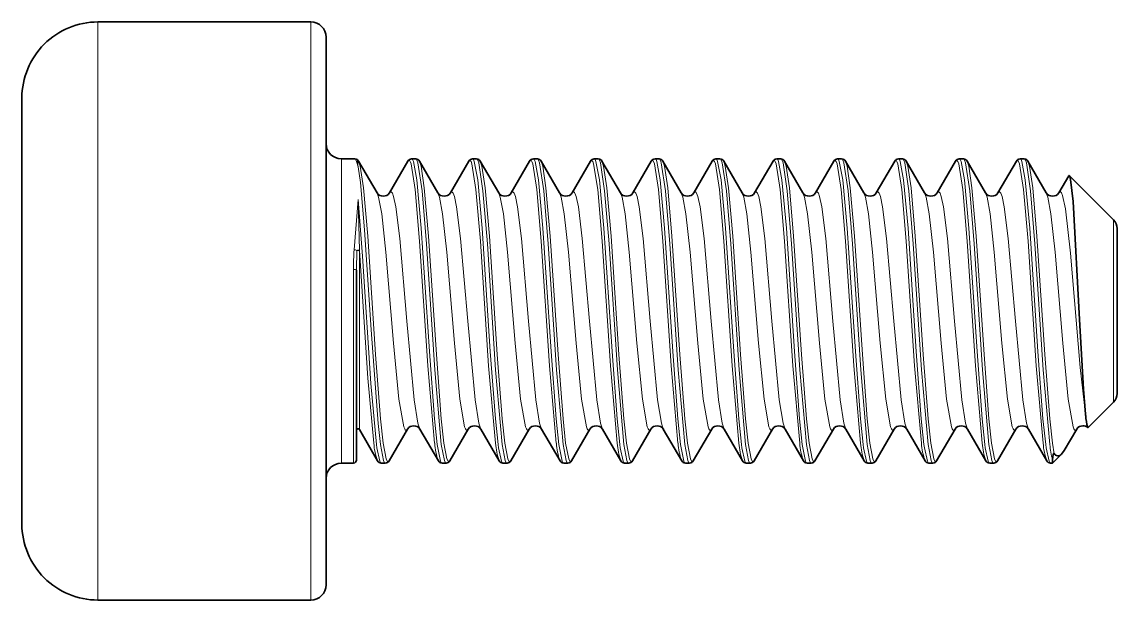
# Model space of a CAD drawing. Extents: x 386 to 1090, y 188 to 736.
# Drawn here: x 565.4 to 572.6, y 404.1 to 407.9 of the extents above; entities that cross this region are included whole.
import ezdxf

# ---------------------------------------------------------------- set-up
doc = ezdxf.new("R2010")
doc.units = 0

msp = doc.modelspace()

# ---------------------------------------------------------------- linework, layer by layer
at = {"color": 7, "lineweight": 13, "ltscale": 0.089185}
for p, q in [((565.8964, 407.9), (565.8964, 404.3326)), ((567.2964, 407.9), (567.2964, 404.3326))]:
    msp.add_line(p, q, dxfattribs=at)
at = {"color": 7, "lineweight": 35, "ltscale": 0.035001}
for p, q in [((567.2964, 407.9), (565.8964, 407.9)), ((567.2964, 404.1), (565.8964, 404.1))]:
    msp.add_line(p, q, dxfattribs=at)
at = {"color": 7, "lineweight": 35, "ltscale": 0.084491}
msp.add_line((567.3964, 407.8), (567.3964, 404.4203), dxfattribs=at)
at = {"color": 7, "lineweight": 35, "ltscale": 0.065715}
msp.add_line((565.3964, 407.4), (565.3964, 404.7714), dxfattribs=at)
at = {"color": 7, "lineweight": 13, "ltscale": 0.04694}
msp.add_line((567.4965, 407), (567.4965, 405.1224), dxfattribs=at)
at = {"color": 7, "lineweight": 35, "ltscale": 0.002228}
msp.add_line((567.5856, 407), (567.4965, 407), dxfattribs=at)
at = {"color": 7, "lineweight": 35, "ltscale": 0.000364194}
msp.add_line((567.6005, 406.995), (567.61, 406.9839), dxfattribs=at)
at = {"color": 7, "lineweight": 35, "ltscale": 0.006018}
for p, q in [((567.61, 406.9839), (567.7311, 406.7758)), ((568.01, 406.9839), (568.1311, 406.7758)), ((568.3344, 406.9839), (568.2133, 406.7758)), ((568.81, 406.9839), (568.9311, 406.7758)), ((569.61, 406.9839), (569.7311, 406.7758)), ((570.01, 406.9839), (570.1311, 406.7758)), ((570.3344, 406.9839), (570.2133, 406.7758)), ((570.81, 406.9839), (570.9311, 406.7758)), ((571.61, 406.9839), (571.7311, 406.7758)), ((572.01, 406.9839), (572.1311, 406.7758)), ((567.81, 405.0161), (567.9311, 405.2242)), ((568.61, 405.0161), (568.7311, 405.2242)), ((569.01, 405.0161), (569.1311, 405.2242)), ((569.3344, 405.0161), (569.2133, 405.2242)), ((569.81, 405.0161), (569.9311, 405.2242)), ((570.61, 405.0161), (570.7311, 405.2242)), ((571.01, 405.0161), (571.1311, 405.2242)), ((571.3344, 405.0161), (571.2133, 405.2242)), ((571.81, 405.0161), (571.9311, 405.2242))]:
    msp.add_line(p, q, dxfattribs=at)
at = {"color": 7, "lineweight": 35, "ltscale": 0.006017}
for p, q in [((567.9343, 406.9839), (567.8133, 406.7758)), ((568.41, 406.9839), (568.5311, 406.7758)), ((568.7343, 406.9839), (568.6133, 406.7758)), ((569.1343, 406.9839), (569.0133, 406.7758)), ((569.21, 406.9839), (569.3311, 406.7758)), ((569.5343, 406.9839), (569.4133, 406.7758)), ((569.9343, 406.9839), (569.8133, 406.7758)), ((570.41, 406.9839), (570.5311, 406.7758)), ((570.7343, 406.9839), (570.6133, 406.7758)), ((571.1343, 406.9839), (571.0133, 406.7758)), ((571.21, 406.9839), (571.3311, 406.7758)), ((571.5343, 406.9839), (571.4133, 406.7758)), ((571.9343, 406.9839), (571.8133, 406.7758)), ((568.1343, 405.0161), (568.0133, 405.2242)), ((568.21, 405.0161), (568.3311, 405.2242)), ((568.5343, 405.0161), (568.4133, 405.2242)), ((568.9343, 405.0161), (568.8133, 405.2242)), ((569.41, 405.0161), (569.5311, 405.2242)), ((569.7343, 405.0161), (569.6133, 405.2242)), ((570.1343, 405.0161), (570.0133, 405.2242)), ((570.21, 405.0161), (570.3311, 405.2242)), ((570.5343, 405.0161), (570.4133, 405.2242)), ((570.9343, 405.0161), (570.8133, 405.2242)), ((571.41, 405.0161), (571.5311, 405.2242)), ((571.7343, 405.0161), (571.6133, 405.2242)), ((572.1343, 405.0161), (572.0133, 405.2242))]:
    msp.add_line(p, q, dxfattribs=at)
at = {"color": 7, "lineweight": 35, "ltscale": 0.000671387}
for p, q in [((567.9856, 407), (567.9587, 407)), ((568.3856, 407), (568.3588, 407)), ((569.1856, 407), (569.1588, 407)), ((569.9856, 407), (569.9587, 407)), ((570.3856, 407), (570.3588, 407)), ((571.1856, 407), (571.1588, 407)), ((571.9856, 407), (571.9587, 407)), ((568.1856, 405), (568.1588, 405)), ((568.9856, 405), (568.9587, 405)), ((569.3856, 405), (569.3588, 405)), ((570.1856, 405), (570.1588, 405)), ((570.9856, 405), (570.9587, 405)), ((571.3856, 405), (571.3588, 405))]:
    msp.add_line(p, q, dxfattribs=at)
at = {"color": 7, "lineweight": 35, "ltscale": 0.000669861}
for p, q in [((568.7856, 407), (568.7588, 407)), ((569.5856, 407), (569.5588, 407)), ((570.7856, 407), (570.7588, 407)), ((571.5856, 407), (571.5588, 407)), ((567.7856, 405), (567.7588, 405)), ((568.5856, 405), (568.5588, 405)), ((569.7856, 405), (569.7588, 405)), ((570.5856, 405), (570.5588, 405)), ((571.7856, 405), (571.7588, 405))]:
    msp.add_line(p, q, dxfattribs=at)
at = {"color": 7, "lineweight": 35, "ltscale": 0.003224}
msp.add_line((572.2782, 406.8873), (572.2133, 406.7758), dxfattribs=at)
at = {"color": 7, "lineweight": 35, "ltscale": 0.010248}
msp.add_line((572.573, 406.5992), (572.2831, 406.8891), dxfattribs=at)
at = {"color": 7, "lineweight": 13, "ltscale": 0.008272}
msp.add_line((567.5805, 406.4026), (567.6064, 406.7324), dxfattribs=at)
at = {"color": 7, "lineweight": 13, "ltscale": 0.008376}
msp.add_line((567.6064, 406.7324), (567.6151, 406.3975), dxfattribs=at)
at = {"color": 7, "lineweight": 13, "ltscale": 0.028125}
msp.add_line((572.573, 406.5992), (572.573, 405.4742), dxfattribs=at)
at = {"color": 7, "lineweight": 35, "ltscale": 0.025469}
msp.add_line((572.5964, 406.5426), (572.5964, 405.5238), dxfattribs=at)
at = {"color": 7, "lineweight": 13, "ltscale": 0.003242}
msp.add_line((567.5964, 406.2678), (567.5978, 406.3975), dxfattribs=at)
at = {"color": 7, "lineweight": 13, "ltscale": 0.029411}
msp.add_line((567.6151, 406.3975), (567.6151, 405.2211), dxfattribs=at)
at = {"color": 7, "lineweight": 13, "ltscale": 0.028772}
msp.add_line((567.5764, 406.2733), (567.5764, 405.1224), dxfattribs=at)
at = {"color": 7, "lineweight": 35, "ltscale": 0.028197}
msp.add_line((567.5964, 406.2678), (567.5964, 405.14), dxfattribs=at)
at = {"color": 7, "lineweight": 35, "ltscale": 0.001661}
msp.add_line((572.5964, 405.5238), (572.5964, 405.4574), dxfattribs=at)
at = {"color": 7, "lineweight": 13, "ltscale": 0.001834}
msp.add_line((572.573, 405.4742), (572.573, 405.4008), dxfattribs=at)
at = {"color": 7, "lineweight": 35, "ltscale": 0.005892}
msp.add_line((572.573, 405.4008), (572.4064, 405.2342), dxfattribs=at)
at = {"color": 7, "lineweight": 35, "ltscale": 0.000229589}
msp.add_line((572.3887, 405.3224), (572.3897, 405.3133), dxfattribs=at)
at = {"color": 7, "lineweight": 35, "ltscale": 0.005928}
msp.add_line((567.7343, 405.0161), (567.6151, 405.2211), dxfattribs=at)
at = {"color": 7, "lineweight": 35, "ltscale": 0.004066}
msp.add_line((572.2493, 405.0836), (572.3311, 405.2242), dxfattribs=at)
at = {"color": 7, "lineweight": 35, "ltscale": 4.73576e-05}
msp.add_line((572.4045, 405.2341), (572.4064, 405.2342), dxfattribs=at)
at = {"color": 7, "lineweight": 13, "ltscale": 0.00306}
for p, q in [((567.4965, 405.1224), (567.4965, 405)), ((567.5764, 405.1224), (567.5764, 405))]:
    msp.add_line(p, q, dxfattribs=at)
at = {"color": 7, "lineweight": 35, "ltscale": 0.002999}
msp.add_line((567.5964, 405.14), (567.5964, 405.02), dxfattribs=at)
at = {"color": 7, "lineweight": 13, "ltscale": 0.00176}
msp.add_line((572.171, 405.1317), (572.1822, 405.0622), dxfattribs=at)
at = {"color": 7, "lineweight": 35, "ltscale": 0.000758097}
msp.add_line((572.2313, 405.0591), (572.2493, 405.0836), dxfattribs=at)
at = {"color": 7, "lineweight": 35, "ltscale": 0.002091}
msp.add_line((572.2313, 405.0591), (572.1722, 405), dxfattribs=at)
at = {"color": 7, "lineweight": 35, "ltscale": 0.000553131}
msp.add_line((572.1722, 405.0221), (572.1722, 405), dxfattribs=at)
at = {"color": 7, "lineweight": 35, "ltscale": 0.001999}
msp.add_line((567.5764, 405), (567.4965, 405), dxfattribs=at)
at = {"color": 7, "lineweight": 35, "ltscale": 0.000335693}
msp.add_line((572.1722, 405), (572.1588, 405), dxfattribs=at)
at = {"color": 7, "lineweight": 35, "ltscale": 0.004285}
msp.add_line((565.3964, 404.7714), (565.3964, 404.6), dxfattribs=at)
at = {"color": 7, "lineweight": 35, "ltscale": 0.005508}
msp.add_line((567.3964, 404.4203), (567.3964, 404.2), dxfattribs=at)
at = {"color": 7, "lineweight": 13, "ltscale": 0.005814}
for p, q in [((565.8964, 404.3326), (565.8964, 404.1)), ((567.2964, 404.3326), (567.2964, 404.1))]:
    msp.add_line(p, q, dxfattribs=at)
at = {"color": 7, "lineweight": 13}
for points in [[(567.6064, 406.9469), (567.5972, 406.9833), (567.5927, 406.9939), (567.5895, 406.9981), (567.588, 406.9993), (567.5857, 407)], [(567.6064, 406.9469), (567.6216, 406.8442), (567.6498, 406.5329), (567.6935, 405.8755), (567.7386, 405.2602), (567.7538, 405.1224)], [(567.61, 406.9839), (567.6209, 406.9508), (567.6419, 406.8104), (567.6698, 406.4929), (567.7216, 405.7146), (567.7537, 405.2917), (567.7711, 405.1317)], [(567.9414, 406.99), (567.9429, 406.9897), (567.946, 406.9874), (567.9491, 406.9827), (567.9552, 406.9667), (567.9817, 406.798), (568.0107, 406.4581), (568.0651, 405.6406), (568.1096, 405.1307)], [(567.9587, 407), (567.96, 406.9998), (567.9626, 406.9982), (567.9651, 406.995), (567.9703, 406.9836), (567.9927, 406.861), (568.022, 406.5455), (568.0759, 405.7347), (568.109, 405.2903), (568.127, 405.1224)], [(567.9857, 407), (567.9873, 406.9997), (567.9905, 406.997), (567.9937, 406.9919), (568.0001, 406.9742), (568.0276, 406.7905), (568.0565, 406.4407), (568.1108, 405.6133), (568.1537, 405.1224)], [(568.01, 406.9839), (568.0209, 406.9508), (568.0419, 406.8104), (568.0698, 406.4929), (568.1216, 405.7146), (568.1537, 405.2917), (568.171, 405.1317)], [(568.3414, 406.99), (568.343, 406.9897), (568.346, 406.9874), (568.3491, 406.9827), (568.3552, 406.9667), (568.3817, 406.798), (568.4108, 406.4581), (568.465, 405.6406), (568.5096, 405.1307)], [(568.3587, 407), (568.36, 406.9998), (568.3625, 406.9982), (568.3651, 406.995), (568.3703, 406.9836), (568.3927, 406.861), (568.422, 406.5455), (568.4758, 405.7347), (568.509, 405.2903), (568.5269, 405.1224)], [(568.3857, 407), (568.3873, 406.9997), (568.3905, 406.997), (568.3937, 406.9919), (568.4001, 406.9742), (568.4276, 406.7905), (568.4565, 406.4407), (568.5109, 405.6133), (568.5538, 405.1224)], [(568.41, 406.9839), (568.421, 406.9508), (568.4419, 406.8104), (568.4698, 406.4929), (568.5216, 405.7146), (568.5537, 405.2917), (568.571, 405.1317)], [(568.7414, 406.99), (568.7429, 406.9897), (568.746, 406.9874), (568.7491, 406.9827), (568.7552, 406.9667), (568.7817, 406.798), (568.8108, 406.4581), (568.8651, 405.6406), (568.9096, 405.1307)], [(568.7587, 407), (568.76, 406.9998), (568.7626, 406.9982), (568.7651, 406.995), (568.7703, 406.9836), (568.7927, 406.861), (568.822, 406.5455), (568.8759, 405.7347), (568.909, 405.2903), (568.9269, 405.1224)], [(568.7856, 407), (568.7873, 406.9997), (568.7905, 406.997), (568.7937, 406.9919), (568.8, 406.9742), (568.8276, 406.7905), (568.8565, 406.4407), (568.9109, 405.6133), (568.9537, 405.1224)], [(568.81, 406.9839), (568.8209, 406.9508), (568.8419, 406.8104), (568.8698, 406.4929), (568.9216, 405.7146), (568.9537, 405.2917), (568.9711, 405.1317)], [(569.1414, 406.99), (569.1429, 406.9897), (569.146, 406.9874), (569.1491, 406.9827), (569.1552, 406.9667), (569.1817, 406.798), (569.2108, 406.4581), (569.265, 405.6406), (569.3096, 405.1307)], [(569.1587, 407), (569.16, 406.9998), (569.1625, 406.9982), (569.1652, 406.995), (569.1703, 406.9836), (569.1927, 406.861), (569.222, 406.5455), (569.2759, 405.7347), (569.309, 405.2903), (569.3269, 405.1224)], [(569.1857, 407), (569.1873, 406.9997), (569.1905, 406.997), (569.1937, 406.9919), (569.2001, 406.9742), (569.2275, 406.7905), (569.2565, 406.4407), (569.3109, 405.6133), (569.3538, 405.1224)], [(569.21, 406.9839), (569.2209, 406.9508), (569.2419, 406.8104), (569.2698, 406.4929), (569.3216, 405.7146), (569.3537, 405.2917), (569.371, 405.1317)], [(569.5414, 406.99), (569.543, 406.9897), (569.546, 406.9874), (569.5491, 406.9827), (569.5552, 406.9667), (569.5817, 406.798), (569.6108, 406.4581), (569.665, 405.6406), (569.7097, 405.1307)], [(569.5587, 407), (569.56, 406.9998), (569.5626, 406.9982), (569.5651, 406.995), (569.5703, 406.9836), (569.5927, 406.861), (569.622, 406.5455), (569.6758, 405.7347), (569.709, 405.2903), (569.7269, 405.1224)], [(569.5857, 407), (569.5873, 406.9997), (569.5905, 406.997), (569.5937, 406.9919), (569.6001, 406.9742), (569.6276, 406.7905), (569.6566, 406.4407), (569.7109, 405.6133), (569.7538, 405.1224)], [(569.61, 406.9839), (569.6209, 406.9508), (569.6419, 406.8104), (569.6698, 406.4929), (569.7216, 405.7146), (569.7537, 405.2917), (569.7711, 405.1317)], [(569.9414, 406.99), (569.9429, 406.9897), (569.946, 406.9874), (569.9491, 406.9827), (569.9552, 406.9667), (569.9817, 406.798), (570.0107, 406.4581), (570.0651, 405.6406), (570.1096, 405.1307)], [(569.9587, 407), (569.96, 406.9998), (569.9626, 406.9982), (569.9651, 406.995), (569.9703, 406.9836), (569.9927, 406.861), (570.022, 406.5455), (570.0759, 405.7347), (570.109, 405.2903), (570.127, 405.1224)], [(569.9857, 407), (569.9873, 406.9997), (569.9905, 406.997), (569.9937, 406.9919), (570.0001, 406.9742), (570.0276, 406.7905), (570.0565, 406.4407), (570.1108, 405.6133), (570.1537, 405.1224)], [(570.01, 406.9839), (570.0209, 406.9508), (570.0419, 406.8104), (570.0698, 406.4929), (570.1216, 405.7146), (570.1537, 405.2917), (570.171, 405.1317)], [(570.3414, 406.99), (570.343, 406.9897), (570.346, 406.9874), (570.3491, 406.9827), (570.3552, 406.9667), (570.3817, 406.798), (570.4108, 406.4581), (570.465, 405.6406), (570.5096, 405.1307)], [(570.3587, 407), (570.36, 406.9998), (570.3625, 406.9982), (570.3651, 406.995), (570.3703, 406.9836), (570.3927, 406.861), (570.422, 406.5455), (570.4758, 405.7347), (570.509, 405.2903), (570.5269, 405.1224)], [(570.3857, 407), (570.3873, 406.9997), (570.3905, 406.997), (570.3937, 406.9919), (570.4001, 406.9742), (570.4276, 406.7905), (570.4565, 406.4407), (570.5109, 405.6133), (570.5538, 405.1224)], [(570.41, 406.9839), (570.421, 406.9508), (570.4419, 406.8104), (570.4698, 406.4929), (570.5216, 405.7146), (570.5537, 405.2917), (570.571, 405.1317)], [(570.7414, 406.99), (570.7429, 406.9897), (570.746, 406.9874), (570.7491, 406.9827), (570.7552, 406.9667), (570.7817, 406.798), (570.8108, 406.4581), (570.8651, 405.6406), (570.9096, 405.1307)], [(570.7587, 407), (570.76, 406.9998), (570.7626, 406.9982), (570.7651, 406.995), (570.7703, 406.9836), (570.7927, 406.861), (570.822, 406.5455), (570.8759, 405.7347), (570.909, 405.2903), (570.9269, 405.1224)], [(570.7856, 407), (570.7873, 406.9997), (570.7905, 406.997), (570.7937, 406.9919), (570.8, 406.9742), (570.8276, 406.7905), (570.8565, 406.4407), (570.9109, 405.6133), (570.9537, 405.1224)], [(570.81, 406.9839), (570.8209, 406.9508), (570.8419, 406.8104), (570.8698, 406.4929), (570.9216, 405.7146), (570.9537, 405.2917), (570.9711, 405.1317)], [(571.1414, 406.99), (571.1429, 406.9897), (571.146, 406.9874), (571.1491, 406.9827), (571.1552, 406.9667), (571.1817, 406.798), (571.2108, 406.4581), (571.265, 405.6406), (571.3096, 405.1307)], [(571.1587, 407), (571.16, 406.9998), (571.1625, 406.9982), (571.1652, 406.995), (571.1703, 406.9836), (571.1927, 406.861), (571.222, 406.5455), (571.2759, 405.7347), (571.309, 405.2903), (571.3269, 405.1224)], [(571.1857, 407), (571.1873, 406.9997), (571.1905, 406.997), (571.1937, 406.9919), (571.2001, 406.9742), (571.2275, 406.7905), (571.2565, 406.4407), (571.3109, 405.6133), (571.3538, 405.1224)], [(571.21, 406.9839), (571.2209, 406.9508), (571.2419, 406.8104), (571.2698, 406.4929), (571.3216, 405.7146), (571.3537, 405.2917), (571.371, 405.1317)], [(571.5414, 406.99), (571.543, 406.9897), (571.546, 406.9874), (571.5491, 406.9827), (571.5552, 406.9667), (571.5817, 406.798), (571.6108, 406.4581), (571.665, 405.6406), (571.7097, 405.1307)], [(571.5587, 407), (571.56, 406.9998), (571.5626, 406.9982), (571.5651, 406.995), (571.5703, 406.9836), (571.5927, 406.861), (571.622, 406.5455), (571.6758, 405.7347), (571.709, 405.2903), (571.7269, 405.1224)], [(571.5857, 407), (571.5873, 406.9997), (571.5905, 406.997), (571.5937, 406.9919), (571.6001, 406.9742), (571.6276, 406.7905), (571.6566, 406.4407), (571.7109, 405.6133), (571.7538, 405.1224)], [(571.61, 406.9839), (571.6209, 406.9508), (571.6419, 406.8104), (571.6698, 406.4929), (571.7216, 405.7146), (571.7537, 405.2917), (571.7711, 405.1317)], [(571.9414, 406.99), (571.9429, 406.9897), (571.946, 406.9874), (571.9491, 406.9827), (571.9552, 406.9667), (571.9817, 406.798), (572.0107, 406.4581), (572.0651, 405.6406), (572.1096, 405.1307)], [(571.9587, 407), (571.96, 406.9998), (571.9626, 406.9982), (571.9651, 406.995), (571.9703, 406.9836), (571.9927, 406.861), (572.022, 406.5455), (572.0759, 405.7347), (572.109, 405.2903), (572.127, 405.1224)], [(571.9857, 407), (571.9873, 406.9997), (571.9905, 406.997), (571.9937, 406.9919), (572.0001, 406.9742), (572.0276, 406.7905), (572.0565, 406.4407), (572.1108, 405.6133), (572.1537, 405.1224)], [(572.01, 406.9839), (572.0209, 406.9508), (572.0419, 406.8104), (572.0698, 406.4929), (572.1216, 405.7146), (572.1537, 405.2917), (572.171, 405.1317)], [(567.6064, 406.7324), (567.6353, 406.3599), (567.6904, 405.5234), (567.7269, 405.1224)], [(567.9222, 405.2165), (567.9191, 405.2174), (567.9171, 405.219), (567.913, 405.2245), (567.907, 405.2386), (567.8753, 405.4196), (567.8395, 405.7896), (567.7892, 406.3874), (567.7616, 406.6383), (567.7416, 406.7473), (567.7311, 406.7758)], [(568.0133, 405.2242), (568.0002, 405.2628), (567.9758, 405.4155), (567.9276, 405.9339), (567.8807, 406.4755), (567.8546, 406.6839), (567.8404, 406.7516), (567.8324, 406.7734), (567.8283, 406.7798), (567.8242, 406.7831), (567.8221, 406.7835)], [(568.3221, 405.2165), (568.3191, 405.2174), (568.3171, 405.219), (568.313, 405.2245), (568.307, 405.2386), (568.2753, 405.4196), (568.2395, 405.7896), (568.1893, 406.3874), (568.1616, 406.6383), (568.1416, 406.7473), (568.1311, 406.7758)], [(568.4133, 405.2242), (568.4001, 405.2628), (568.3758, 405.4155), (568.3276, 405.9339), (568.2806, 406.4755), (568.2546, 406.6839), (568.2404, 406.7516), (568.2324, 406.7734), (568.2283, 406.7798), (568.2242, 406.7831), (568.2222, 406.7835)], [(568.7222, 405.2165), (568.7191, 405.2174), (568.7171, 405.219), (568.7131, 405.2245), (568.707, 405.2386), (568.6753, 405.4196), (568.6395, 405.7896), (568.5892, 406.3874), (568.5616, 406.6383), (568.5416, 406.7473), (568.5311, 406.7758)], [(568.8133, 405.2242), (568.8002, 405.2628), (568.7758, 405.4155), (568.7275, 405.9339), (568.6807, 406.4755), (568.6546, 406.6839), (568.6404, 406.7516), (568.6324, 406.7734), (568.6283, 406.7798), (568.6242, 406.7831), (568.6222, 406.7835)], [(569.1222, 405.2165), (569.1191, 405.2174), (569.1171, 405.219), (569.113, 405.2245), (569.1071, 405.2386), (569.0753, 405.4196), (569.0395, 405.7896), (568.9893, 406.3874), (568.9615, 406.6383), (568.9417, 406.7473), (568.9311, 406.7758)], [(569.2133, 405.2242), (569.2002, 405.2628), (569.1758, 405.4155), (569.1276, 405.9339), (569.0807, 406.4755), (569.0546, 406.6839), (569.0404, 406.7516), (569.0323, 406.7734), (569.0283, 406.7798), (569.0242, 406.7831), (569.0222, 406.7835)], [(569.5222, 405.2165), (569.5191, 405.2174), (569.5171, 405.219), (569.5131, 405.2245), (569.507, 405.2386), (569.4753, 405.4196), (569.4395, 405.7896), (569.3893, 406.3874), (569.3616, 406.6383), (569.3416, 406.7473), (569.3311, 406.7758)], [(569.6133, 405.2242), (569.6002, 405.2628), (569.5758, 405.4155), (569.5275, 405.9339), (569.4807, 406.4755), (569.4547, 406.6839), (569.4404, 406.7516), (569.4324, 406.7734), (569.4283, 406.7798), (569.4242, 406.7831), (569.4222, 406.7835)], [(569.9222, 405.2165), (569.9191, 405.2174), (569.9171, 405.219), (569.913, 405.2245), (569.907, 405.2386), (569.8753, 405.4196), (569.8395, 405.7896), (569.7892, 406.3874), (569.7616, 406.6383), (569.7416, 406.7473), (569.7311, 406.7758)], [(570.0133, 405.2242), (570.0002, 405.2628), (569.9758, 405.4155), (569.9276, 405.9339), (569.8807, 406.4755), (569.8546, 406.6839), (569.8404, 406.7516), (569.8324, 406.7734), (569.8283, 406.7798), (569.8242, 406.7831), (569.8221, 406.7835)], [(570.3221, 405.2165), (570.3191, 405.2174), (570.3171, 405.219), (570.313, 405.2245), (570.307, 405.2386), (570.2753, 405.4196), (570.2395, 405.7896), (570.1893, 406.3874), (570.1616, 406.6383), (570.1416, 406.7473), (570.1311, 406.7758)], [(570.4133, 405.2242), (570.4001, 405.2628), (570.3758, 405.4155), (570.3276, 405.9339), (570.2806, 406.4755), (570.2546, 406.6839), (570.2404, 406.7516), (570.2324, 406.7734), (570.2283, 406.7798), (570.2242, 406.7831), (570.2222, 406.7835)], [(570.7222, 405.2165), (570.7191, 405.2174), (570.7171, 405.219), (570.7131, 405.2245), (570.707, 405.2386), (570.6753, 405.4196), (570.6395, 405.7896), (570.5892, 406.3874), (570.5616, 406.6383), (570.5416, 406.7473), (570.5311, 406.7758)], [(570.8133, 405.2242), (570.8002, 405.2628), (570.7758, 405.4155), (570.7275, 405.9339), (570.6807, 406.4755), (570.6546, 406.6839), (570.6404, 406.7516), (570.6324, 406.7734), (570.6283, 406.7798), (570.6242, 406.7831), (570.6222, 406.7835)], [(571.1222, 405.2165), (571.1191, 405.2174), (571.1171, 405.219), (571.113, 405.2245), (571.1071, 405.2386), (571.0753, 405.4196), (571.0395, 405.7896), (570.9893, 406.3874), (570.9615, 406.6383), (570.9417, 406.7473), (570.9311, 406.7758)], [(571.2133, 405.2242), (571.2002, 405.2628), (571.1758, 405.4155), (571.1276, 405.9339), (571.0807, 406.4755), (571.0546, 406.6839), (571.0404, 406.7516), (571.0323, 406.7734), (571.0283, 406.7798), (571.0242, 406.7831), (571.0222, 406.7835)], [(571.5222, 405.2165), (571.5191, 405.2174), (571.5171, 405.219), (571.5131, 405.2245), (571.507, 405.2386), (571.4753, 405.4196), (571.4395, 405.7896), (571.3893, 406.3874), (571.3616, 406.6383), (571.3416, 406.7473), (571.3311, 406.7758)], [(571.6133, 405.2242), (571.6002, 405.2628), (571.5758, 405.4155), (571.5275, 405.9339), (571.4807, 406.4755), (571.4547, 406.6839), (571.4404, 406.7516), (571.4324, 406.7734), (571.4283, 406.7798), (571.4242, 406.7831), (571.4222, 406.7835)], [(571.9222, 405.2165), (571.9191, 405.2174), (571.9171, 405.219), (571.913, 405.2245), (571.907, 405.2386), (571.8753, 405.4196), (571.8395, 405.7896), (571.7892, 406.3874), (571.7616, 406.6383), (571.7416, 406.7473), (571.7311, 406.7758)], [(572.0133, 405.2242), (572.0002, 405.2628), (571.9758, 405.4155), (571.9276, 405.9339), (571.8807, 406.4755), (571.8546, 406.6839), (571.8404, 406.7516), (571.8324, 406.7734), (571.8283, 406.7798), (571.8242, 406.7831), (571.8221, 406.7835)], [(572.3221, 405.2165), (572.3191, 405.2174), (572.3171, 405.219), (572.313, 405.2245), (572.307, 405.2386), (572.2753, 405.4196), (572.2395, 405.7896), (572.1893, 406.3874), (572.1616, 406.6383), (572.1416, 406.7473), (572.1311, 406.7758)], [(572.3887, 405.3224), (572.3535, 405.6295), (572.2899, 406.3802), (572.2565, 406.6723), (572.2378, 406.7599), (572.2309, 406.7761), (572.2274, 406.7808), (572.2239, 406.7832), (572.2222, 406.7835)], [(567.6151, 406.3975), (567.6709, 405.5577), (567.7097, 405.1307)], [(567.7587, 405), (567.7576, 405.0002), (567.7554, 405.0014), (567.7532, 405.0038), (567.7489, 405.012), (567.7298, 405.1016), (567.7269, 405.1224)], [(567.7538, 405.1224), (567.7737, 405.0173), (567.7806, 405.0031), (567.784, 405.0003), (567.7856, 405)], [(567.7711, 405.1317), (567.791, 405.0274), (567.7979, 405.0132), (567.8013, 405.0103), (567.803, 405.01)], [(568.1587, 405), (568.1576, 405.0002), (568.1554, 405.0014), (568.1533, 405.0038), (568.1489, 405.012), (568.1298, 405.1016), (568.127, 405.1224)], [(568.1537, 405.1224), (568.1737, 405.0173), (568.1805, 405.0031), (568.184, 405.0003), (568.1857, 405)], [(568.171, 405.1317), (568.191, 405.0274), (568.1979, 405.0132), (568.2013, 405.0103), (568.2029, 405.01)], [(568.5587, 405), (568.5576, 405.0002), (568.5554, 405.0014), (568.5532, 405.0038), (568.5489, 405.012), (568.5298, 405.1016), (568.5269, 405.1224)], [(568.5538, 405.1224), (568.5737, 405.0173), (568.5806, 405.0031), (568.584, 405.0003), (568.5857, 405)], [(568.571, 405.1317), (568.591, 405.0274), (568.5978, 405.0132), (568.6013, 405.0103), (568.603, 405.01)], [(568.9587, 405), (568.9576, 405.0002), (568.9554, 405.0014), (568.9532, 405.0038), (568.9489, 405.012), (568.9298, 405.1016), (568.9269, 405.1224)], [(568.9537, 405.1224), (568.9738, 405.0173), (568.9806, 405.0031), (568.984, 405.0003), (568.9857, 405)], [(568.9711, 405.1317), (568.991, 405.0274), (568.9979, 405.0132), (569.0013, 405.0103), (569.0029, 405.01)], [(569.3587, 405), (569.3576, 405.0002), (569.3554, 405.0014), (569.3533, 405.0038), (569.3489, 405.012), (569.3298, 405.1016), (569.3269, 405.1224)], [(569.3538, 405.1224), (569.3737, 405.0173), (569.3806, 405.0031), (569.384, 405.0003), (569.3857, 405)], [(569.371, 405.1317), (569.391, 405.0274), (569.3978, 405.0132), (569.4013, 405.0103), (569.403, 405.01)], [(569.7587, 405), (569.7576, 405.0002), (569.7554, 405.0014), (569.7532, 405.0038), (569.7489, 405.012), (569.7298, 405.1016), (569.7269, 405.1224)], [(569.7538, 405.1224), (569.7737, 405.0173), (569.7806, 405.0031), (569.784, 405.0003), (569.7856, 405)], [(569.7711, 405.1317), (569.791, 405.0274), (569.7979, 405.0132), (569.8013, 405.0103), (569.803, 405.01)], [(570.1587, 405), (570.1576, 405.0002), (570.1554, 405.0014), (570.1533, 405.0038), (570.1489, 405.012), (570.1298, 405.1016), (570.127, 405.1224)], [(570.1537, 405.1224), (570.1737, 405.0173), (570.1805, 405.0031), (570.184, 405.0003), (570.1857, 405)], [(570.171, 405.1317), (570.191, 405.0274), (570.1979, 405.0132), (570.2013, 405.0103), (570.2029, 405.01)], [(570.5587, 405), (570.5576, 405.0002), (570.5554, 405.0014), (570.5532, 405.0038), (570.5489, 405.012), (570.5298, 405.1016), (570.5269, 405.1224)], [(570.5538, 405.1224), (570.5737, 405.0173), (570.5806, 405.0031), (570.584, 405.0003), (570.5857, 405)], [(570.571, 405.1317), (570.591, 405.0274), (570.5978, 405.0132), (570.6013, 405.0103), (570.603, 405.01)], [(570.9587, 405), (570.9576, 405.0002), (570.9554, 405.0014), (570.9532, 405.0038), (570.9489, 405.012), (570.9298, 405.1016), (570.9269, 405.1224)], [(570.9537, 405.1224), (570.9738, 405.0173), (570.9806, 405.0031), (570.984, 405.0003), (570.9857, 405)], [(570.9711, 405.1317), (570.991, 405.0274), (570.9979, 405.0132), (571.0013, 405.0103), (571.0029, 405.01)], [(571.3587, 405), (571.3576, 405.0002), (571.3554, 405.0014), (571.3533, 405.0038), (571.3489, 405.012), (571.3298, 405.1016), (571.3269, 405.1224)], [(571.3538, 405.1224), (571.3737, 405.0173), (571.3806, 405.0031), (571.384, 405.0003), (571.3857, 405)], [(571.371, 405.1317), (571.391, 405.0274), (571.3978, 405.0132), (571.4013, 405.0103), (571.403, 405.01)], [(571.7587, 405), (571.7576, 405.0002), (571.7554, 405.0014), (571.7532, 405.0038), (571.7489, 405.012), (571.7298, 405.1016), (571.7269, 405.1224)], [(571.7538, 405.1224), (571.7737, 405.0173), (571.7806, 405.0031), (571.784, 405.0003), (571.7856, 405)], [(571.7711, 405.1317), (571.791, 405.0274), (571.7979, 405.0132), (571.8013, 405.0103), (571.803, 405.01)], [(572.1587, 405), (572.1576, 405.0002), (572.1554, 405.0014), (572.1533, 405.0038), (572.1489, 405.012), (572.1298, 405.1016), (572.127, 405.1224)]]:
    msp.add_lwpolyline(points, dxfattribs=at)
at = {"color": 7, "lineweight": 35}
for points in [[(572.2831, 406.8891), (572.2857, 406.8846), (572.2909, 406.8649), (572.3068, 406.7201), (572.3492, 405.9445), (572.3748, 405.4857), (572.3887, 405.3224)], [(572.1822, 405.0622), (572.1796, 405.0639), (572.1753, 405.057), (572.173, 405.0413), (572.1722, 405.0221)]]:
    msp.add_lwpolyline(points, dxfattribs=at)
for centre, radius, start, end in [((565.8964, 407.4), 0.5, 90, 180.00001), ((567.2964, 407.7999), 0.1, 0.03362, 89.96638), ((567.4965, 407.1001), 0.1, 180.03361, 269.96638), ((567.5854, 406.9751), 0.0249, 52.68894, 89.47344), ((567.9604, 406.9714), 0.0288, 93.37248, 154.38339), ((567.984, 406.9714), 0.0288, 25.63143, 86.63092), ((568.3604, 406.9714), 0.0288, 93.37248, 154.38339), ((568.384, 406.9714), 0.0288, 25.63143, 86.63092), ((568.7604, 406.9714), 0.0288, 93.37248, 154.38339), ((568.784, 406.9714), 0.0288, 25.63143, 86.63092), ((569.1604, 406.9714), 0.0288, 93.37248, 154.38339), ((569.184, 406.9714), 0.0288, 25.63143, 86.63092), ((569.5604, 406.9714), 0.0288, 93.37248, 154.38339), ((569.584, 406.9714), 0.0288, 25.63143, 86.63092), ((569.9604, 406.9714), 0.0288, 93.37248, 154.38339), ((569.984, 406.9714), 0.0288, 25.63143, 86.63092), ((570.3604, 406.9714), 0.0288, 93.37248, 154.38339), ((570.384, 406.9714), 0.0288, 25.63143, 86.63092), ((570.7604, 406.9714), 0.0288, 93.37248, 154.38339), ((570.784, 406.9714), 0.0288, 25.63143, 86.63092), ((571.1604, 406.9714), 0.0288, 93.37248, 154.38339), ((571.184, 406.9714), 0.0288, 25.63143, 86.63092), ((571.5604, 406.9714), 0.0288, 93.37248, 154.38339), ((571.584, 406.9714), 0.0288, 25.63143, 86.63092), ((571.9604, 406.9714), 0.0288, 93.37248, 154.38339), ((571.984, 406.9714), 0.0288, 25.63185, 86.63038), ((572.2812, 406.8869), 0.00295, 48.70642, 172.94605), ((567.7712, 406.8036), 0.0489, 214.66084, 271.08618), ((567.7731, 406.8036), 0.0489, 268.91382, 325.33917), ((568.1713, 406.8036), 0.0489, 214.66083, 271.08618), ((568.1731, 406.8036), 0.0489, 268.91382, 325.33916), ((568.5712, 406.8036), 0.0489, 214.66083, 271.08618), ((568.5731, 406.8036), 0.0489, 268.91382, 325.33916), ((568.9713, 406.8036), 0.0489, 214.66084, 271.08618), ((568.9731, 406.8036), 0.0489, 268.91382, 325.33917), ((569.3712, 406.8036), 0.0489, 214.66084, 271.08618), ((569.3731, 406.8036), 0.0489, 268.91382, 325.33916), ((569.7712, 406.8036), 0.0489, 214.66083, 271.08618), ((569.7731, 406.8036), 0.0489, 268.91382, 325.33917), ((570.1713, 406.8036), 0.0489, 214.66083, 271.08618), ((570.1731, 406.8036), 0.0489, 268.91382, 325.33916), ((570.5712, 406.8036), 0.0489, 214.66084, 271.08618), ((570.5731, 406.8036), 0.0489, 268.91382, 325.33916), ((570.9713, 406.8036), 0.0489, 214.66084, 271.08618), ((570.9731, 406.8036), 0.0489, 268.91382, 325.33917), ((571.3712, 406.8036), 0.0489, 214.66084, 271.08618), ((571.3731, 406.8036), 0.0489, 268.91382, 325.33916), ((571.7712, 406.8036), 0.0489, 214.66083, 271.08618), ((571.7731, 406.8036), 0.0489, 268.91382, 325.33916), ((572.1713, 406.8036), 0.0489, 214.66083, 271.08618), ((572.1731, 406.8036), 0.0489, 268.91382, 325.33917), ((572.5164, 406.5426), 0.08, 0.00449, 44.99551), ((572.5164, 405.4574), 0.08, 315.00449, 359.99551), ((572.684, 405.3222), 0.2937, 181.71896, 197.4952), ((567.6064, 405.216), 0.01, 30.24206, 179.99999), ((567.9713, 405.1964), 0.0489, 88.91382, 145.33916), ((567.9731, 405.1964), 0.0489, 34.66083, 91.08618), ((568.3712, 405.1964), 0.0489, 88.91382, 145.33916), ((568.3731, 405.1964), 0.0489, 34.66083, 91.08618), ((568.7712, 405.1964), 0.0489, 88.91382, 145.33917), ((568.7731, 405.1964), 0.0489, 34.66084, 91.08618), ((569.1713, 405.1964), 0.0489, 88.91382, 145.33916), ((569.1731, 405.1964), 0.0489, 34.66084, 91.08618), ((569.5712, 405.1964), 0.0489, 88.91382, 145.33916), ((569.5731, 405.1964), 0.0489, 34.66083, 91.08618), ((569.9713, 405.1964), 0.0489, 88.91382, 145.33917), ((569.9731, 405.1964), 0.0489, 34.66084, 91.08618), ((570.3712, 405.1964), 0.0489, 88.91382, 145.33917), ((570.3731, 405.1964), 0.0489, 34.66084, 91.08618), ((570.7712, 405.1964), 0.0489, 88.91382, 145.33916), ((570.7731, 405.1964), 0.0489, 34.66083, 91.08618), ((571.1713, 405.1964), 0.0489, 88.91382, 145.33917), ((571.1731, 405.1964), 0.0489, 34.66084, 91.08618), ((571.5712, 405.1964), 0.0489, 88.91382, 145.33917), ((571.5731, 405.1964), 0.0489, 34.66083, 91.08618), ((571.9713, 405.1964), 0.0489, 88.91382, 145.33917), ((571.9731, 405.1964), 0.0489, 34.66083, 91.08618), ((572.3712, 405.1964), 0.049, 88.91532, 145.32651), ((572.3723, 405.1941), 0.0513, 51.21846, 90.17712), ((567.5764, 405.02), 0.02, 270.03362, 359.96638), ((567.7604, 405.0286), 0.0288, 205.61661, 266.62752), ((567.784, 405.0286), 0.0288, 273.36908, 334.36857), ((568.1604, 405.0286), 0.0288, 205.61661, 266.62752), ((568.184, 405.0286), 0.0288, 273.36908, 334.36857), ((568.5604, 405.0286), 0.0288, 205.61661, 266.62752), ((568.584, 405.0286), 0.0288, 273.36908, 334.36857), ((568.9604, 405.0286), 0.0288, 205.61661, 266.62752), ((568.984, 405.0286), 0.0288, 273.36908, 334.36857), ((569.3604, 405.0286), 0.0288, 205.61661, 266.62752), ((569.384, 405.0286), 0.0288, 273.36908, 334.36857), ((569.7604, 405.0286), 0.0288, 205.61661, 266.62752), ((569.784, 405.0286), 0.0288, 273.36908, 334.36857), ((570.1604, 405.0286), 0.0288, 205.61661, 266.62752), ((570.184, 405.0286), 0.0288, 273.36908, 334.36857), ((570.5604, 405.0286), 0.0288, 205.61661, 266.62752), ((570.584, 405.0286), 0.0288, 273.36908, 334.36857), ((570.9604, 405.0286), 0.0288, 205.61661, 266.62752), ((570.984, 405.0286), 0.0288, 273.36908, 334.36857), ((571.3604, 405.0286), 0.0288, 205.61661, 266.62752), ((571.384, 405.0286), 0.0288, 273.36908, 334.36857), ((571.7604, 405.0286), 0.0288, 205.61661, 266.62752), ((571.784, 405.0286), 0.0288, 273.36908, 334.36857), ((572.1604, 405.0286), 0.0288, 205.61661, 266.62752), ((572.2079, 405.0773), 0.0295, 210.29904, 322.24338), ((567.4965, 404.8999), 0.1, 90.03362, 179.96639), ((565.8964, 404.6), 0.5, 179.99999, 270), ((567.2964, 404.2001), 0.1, 270.03362, 359.96638)]:
    msp.add_arc(centre, radius, start, end, dxfattribs=at)
at = {"color": 7, "lineweight": 13}
for centre, radius, start, end in [((567.3973, 406.9489), 0.2087, 359.44925, 12.77723), ((567.9437, 406.9805), 0.00986, 103.68469, 160.12131), ((568.3437, 406.9805), 0.00986, 103.68469, 160.12131), ((568.7437, 406.9805), 0.00986, 103.68469, 160.12131), ((569.1437, 406.9805), 0.00986, 103.68469, 160.12131), ((569.5437, 406.9805), 0.00986, 103.68469, 160.12131), ((569.9437, 406.9805), 0.00986, 103.68469, 160.12131), ((570.3437, 406.9805), 0.00986, 103.68469, 160.12131), ((570.7437, 406.9805), 0.00986, 103.68469, 160.12131), ((571.1437, 406.9805), 0.00986, 103.68469, 160.12131), ((571.5437, 406.9805), 0.00986, 103.68469, 160.12131), ((571.9437, 406.9805), 0.00986, 103.68469, 160.12131), ((567.8251, 406.7715), 0.0124, 103.58652, 159.95404), ((568.225, 406.7715), 0.0124, 103.58652, 159.95404), ((568.6251, 406.7715), 0.0124, 103.58652, 159.95404), ((569.025, 406.7715), 0.0124, 103.58652, 159.95404), ((569.425, 406.7715), 0.0124, 103.58653, 159.95404), ((569.8251, 406.7715), 0.0124, 103.58652, 159.95404), ((570.225, 406.7715), 0.0124, 103.58652, 159.95404), ((570.6251, 406.7715), 0.0124, 103.58652, 159.95404), ((571.025, 406.7715), 0.0124, 103.58652, 159.95404), ((571.425, 406.7715), 0.0124, 103.58652, 159.95404), ((571.8251, 406.7715), 0.0124, 103.58652, 159.95404), ((572.225, 406.7715), 0.0124, 103.58652, 159.95404), ((569.4844, 406.2787), 1.9079, 176.27942, 180.16437), ((567.5801, 406.368), 0.0344, 59.09374, 89.43766), ((567.6064, 406.3838), 0.0168, 57.58058, 121.96215), ((567.6064, 406.4227), 0.0267, 251.04112, 288.95888), ((567.9193, 405.2285), 0.0124, 283.58652, 339.95404), ((568.3193, 405.2285), 0.0124, 283.58652, 339.95404), ((568.7193, 405.2285), 0.0124, 283.58652, 339.95404), ((569.1193, 405.2285), 0.0124, 283.58652, 339.95404), ((569.5193, 405.2285), 0.0124, 283.58652, 339.95404), ((569.9193, 405.2285), 0.0124, 283.58652, 339.95404), ((570.3193, 405.2285), 0.0124, 283.58652, 339.95404), ((570.7193, 405.2285), 0.0124, 283.58652, 339.95404), ((571.1193, 405.2285), 0.0124, 283.58652, 339.95404), ((571.5193, 405.2285), 0.0124, 283.58652, 339.95404), ((571.9193, 405.2285), 0.0124, 283.58652, 339.95404), ((572.3193, 405.2285), 0.0124, 283.59884, 339.97167), ((568.1524, 405.1614), 0.4432, 183.9659, 199.15922), ((568.5524, 405.1614), 0.4432, 183.9659, 199.15922), ((568.9524, 405.1614), 0.4432, 183.9659, 199.15922), ((569.3524, 405.1614), 0.4432, 183.9659, 199.15922), ((569.7524, 405.1614), 0.4432, 183.9659, 199.15922), ((570.1524, 405.1614), 0.4432, 183.9659, 199.15922), ((570.5524, 405.1614), 0.4432, 183.9659, 199.15922), ((570.9524, 405.1614), 0.4432, 183.9659, 199.15922), ((571.3524, 405.1614), 0.4432, 183.9659, 199.15922), ((571.7524, 405.1614), 0.4432, 183.9659, 199.15922), ((572.1524, 405.1614), 0.4432, 183.9659, 199.15922), ((572.5524, 405.1614), 0.4432, 183.9659, 199.15922), ((572.8722, 405.2002), 0.7224, 186.18031, 194.27387), ((567.8007, 405.0195), 0.00985, 283.66719, 340.09649), ((568.2007, 405.0195), 0.00985, 283.66719, 340.09649), ((568.6006, 405.0195), 0.00985, 283.66719, 340.09649), ((569.0007, 405.0195), 0.00985, 283.66719, 340.09649), ((569.4006, 405.0195), 0.00985, 283.66719, 340.09649), ((569.8007, 405.0195), 0.00985, 283.66719, 340.09649), ((570.2007, 405.0195), 0.00985, 283.66719, 340.09649), ((570.6006, 405.0195), 0.00985, 283.66719, 340.09649), ((571.0007, 405.0195), 0.00985, 283.66719, 340.09649), ((571.4006, 405.0195), 0.00985, 283.66719, 340.09649), ((571.8007, 405.0195), 0.00985, 283.66719, 340.09649)]:
    msp.add_arc(centre, radius, start, end, dxfattribs=at)
msp.add_ellipse((567.5764, 406.2678), major_axis=(-0.02, 0), ratio=0.273284, start_param=3.141593, end_param=4.712389, dxfattribs=at)

doc.saveas('drawing.dxf')
